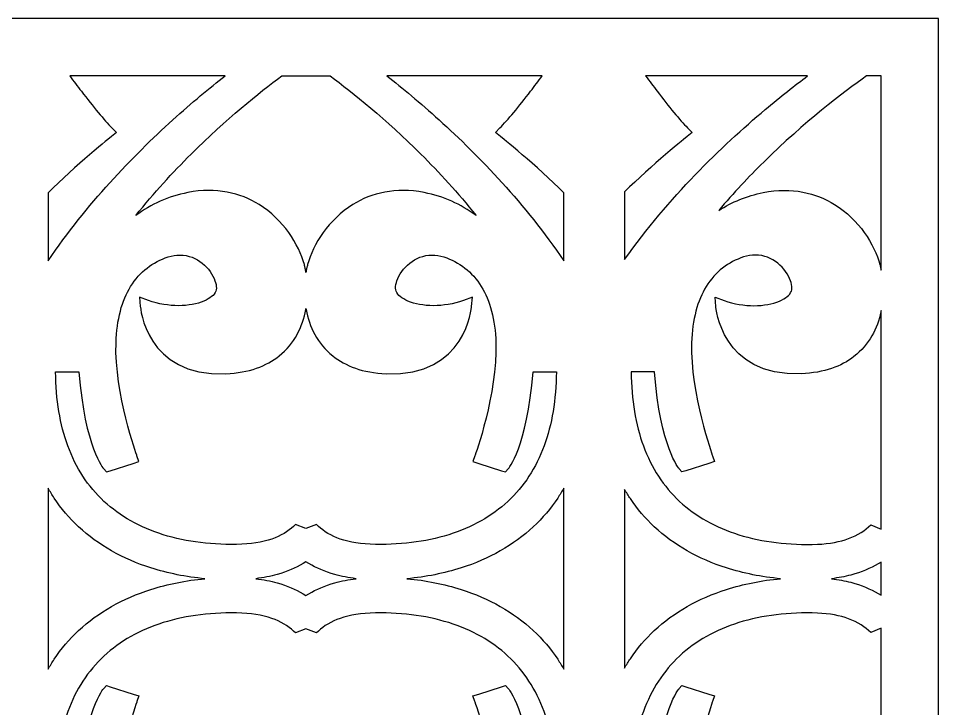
# Model space of a CAD drawing. Header units: centimetres. Extents: x -9.5 to 7.5, y -4.3 to 7.3.
# Drawn here: x -5.646 to -1.764, y 4.434 to 7.346 of the extents above; entities that cross this region are included whole.
import ezdxf

# ---------------------------------------------------------------- set-up
doc = ezdxf.new("R2010")
doc.units = ezdxf.units.CM
doc.header["$MEASUREMENT"] = 0
doc.layers.add('layer 1', color=7, linetype='Continuous')

msp = doc.modelspace()

# ---------------------------------------------------------------- linework, layer by layer
at = {"layer": 'layer 1', "color": 30}
for points, knots in [([(-9.52854, 7.34613), (-9.52854, 7.34613), (-1.76417, 7.34613), (-1.76417, 7.34613), (-1.76417, 7.34613), (-1.76417, 7.34613), (-1.76417, -4.30043), (-1.76417, -4.30043), (-1.76417, -4.30043), (-1.76417, -4.30043), (-9.52854, -4.30043), (-9.52854, -4.30043), (-9.52854, -4.30043), (-9.52854, -4.30043), (-9.52854, 7.34613), (-9.52854, 7.34613)], [0, 0, 0, 0, 0.2, 0.2, 0.2, 0.2, 0.4, 0.4, 0.4, 0.4, 0.6, 0.6, 0.6, 0.6, 1, 1, 1, 1]), ([(-4.77409, 7.10349), (-4.8392, 7.0527), (-4.91472, 6.99045), (-4.99514, 6.91775), (-4.99514, 6.91775), (-5.16542, 6.76383), (-5.35795, 6.56283), (-5.52085, 6.32396), (-5.52085, 6.32396), (-5.52085, 6.32396), (-5.52085, 6.6105), (-5.52085, 6.6105), (-5.52085, 6.6105), (-5.40978, 6.72288), (-5.25399, 6.8476), (-5.25353, 6.84797), (-5.25353, 6.84797), (-5.25353, 6.84797), (-5.23211, 6.86519), (-5.23211, 6.86519), (-5.23211, 6.86519), (-5.23211, 6.86519), (-5.25152, 6.88443), (-5.25152, 6.88443), (-5.25152, 6.88443), (-5.28403, 6.91666), (-5.33104, 6.97422), (-5.38083, 7.03886), (-5.38083, 7.03886), (-5.39703, 7.05989), (-5.41349, 7.08164), (-5.42983, 7.10349), (-5.42983, 7.10349), (-5.42983, 7.10349), (-4.77409, 7.10349), (-4.77409, 7.10349)], [0, 0, 0, 0, 0.1, 0.1, 0.1, 0.1, 0.2, 0.2, 0.2, 0.2, 0.3, 0.3, 0.3, 0.3, 0.4, 0.4, 0.4, 0.4, 0.5, 0.5, 0.5, 0.5, 0.6, 0.6, 0.6, 0.6, 0.7, 0.7, 0.7, 0.7, 0.8, 0.8, 0.8, 0.8, 1, 1, 1, 1]), ([(-4.43317, 6.2747), (-4.43317, 6.2747), (-4.43267, 6.27907), (-4.43267, 6.27907), (-4.43267, 6.27907), (-4.43149, 6.28534), (-4.43053, 6.29012), (-4.42978, 6.29343), (-4.42978, 6.29343), (-4.42892, 6.29721), (-4.42776, 6.30185), (-4.42629, 6.30732), (-4.42629, 6.30732), (-4.40309, 6.39354), (-4.3378, 6.49737), (-4.23511, 6.56095), (-4.23511, 6.56095), (-4.15608, 6.60987), (-4.05516, 6.6353), (-3.93448, 6.61139), (-3.93448, 6.61139), (-3.85257, 6.59515), (-3.77898, 6.56202), (-3.71579, 6.51489), (-3.71579, 6.51489), (-3.79193, 6.60992), (-3.87115, 6.69636), (-3.94823, 6.77324), (-3.94823, 6.77324), (-4.09598, 6.92061), (-4.23576, 7.03285), (-4.33078, 7.10349), (-4.33078, 7.10349), (-4.33078, 7.10349), (-4.53556, 7.10349), (-4.53556, 7.10349), (-4.53556, 7.10349), (-4.63058, 7.03285), (-4.77036, 6.92061), (-4.91811, 6.77324), (-4.91811, 6.77324), (-4.99519, 6.69636), (-5.07441, 6.60992), (-5.15055, 6.51489), (-5.15055, 6.51489), (-5.08736, 6.56202), (-5.01377, 6.59515), (-4.93186, 6.61139), (-4.93186, 6.61139), (-4.81118, 6.6353), (-4.71026, 6.60987), (-4.63123, 6.56095), (-4.63123, 6.56095), (-4.52854, 6.49737), (-4.46325, 6.39354), (-4.44005, 6.30732), (-4.44005, 6.30732), (-4.43858, 6.30185), (-4.43742, 6.29721), (-4.43656, 6.29343), (-4.43656, 6.29343), (-4.43581, 6.29012), (-4.43485, 6.28534), (-4.43367, 6.27907), (-4.43367, 6.27907), (-4.43367, 6.27907), (-4.43317, 6.2747), (-4.43317, 6.2747)], [0, 0, 0, 0, 0.0555556, 0.0555556, 0.0555556, 0.0555556, 0.1111111, 0.1111111, 0.1111111, 0.1111111, 0.1666667, 0.1666667, 0.1666667, 0.1666667, 0.2222222, 0.2222222, 0.2222222, 0.2222222, 0.2777778, 0.2777778, 0.2777778, 0.2777778, 0.3333333, 0.3333333, 0.3333333, 0.3333333, 0.3888889, 0.3888889, 0.3888889, 0.3888889, 0.4444444, 0.4444444, 0.4444444, 0.4444444, 0.5, 0.5, 0.5, 0.5, 0.5555556, 0.5555556, 0.5555556, 0.5555556, 0.6111111, 0.6111111, 0.6111111, 0.6111111, 0.6666667, 0.6666667, 0.6666667, 0.6666667, 0.7222222, 0.7222222, 0.7222222, 0.7222222, 0.7777778, 0.7777778, 0.7777778, 0.7777778, 0.8333333, 0.8333333, 0.8333333, 0.8333333, 0.8888889, 0.8888889, 0.8888889, 0.8888889, 1, 1, 1, 1]), ([(-3.43652, 7.10349), (-3.45285, 7.08164), (-3.46931, 7.05989), (-3.48551, 7.03886), (-3.48551, 7.03886), (-3.5353, 6.97422), (-3.58231, 6.91666), (-3.61482, 6.88443), (-3.61482, 6.88443), (-3.61482, 6.88443), (-3.63423, 6.86519), (-3.63423, 6.86519), (-3.63423, 6.86519), (-3.63423, 6.86519), (-3.61281, 6.84797), (-3.61281, 6.84797), (-3.61281, 6.84797), (-3.61235, 6.8476), (-3.45656, 6.72288), (-3.34549, 6.6105), (-3.34549, 6.6105), (-3.34549, 6.6105), (-3.34549, 6.32396), (-3.34549, 6.32396), (-3.34549, 6.32396), (-3.50839, 6.56283), (-3.70092, 6.76383), (-3.8712, 6.91775), (-3.8712, 6.91775), (-3.95162, 6.99045), (-4.02714, 7.0527), (-4.09225, 7.10349), (-4.09225, 7.10349), (-4.09225, 7.10349), (-3.43652, 7.10349), (-3.43652, 7.10349)], [0, 0, 0, 0, 0.1, 0.1, 0.1, 0.1, 0.2, 0.2, 0.2, 0.2, 0.3, 0.3, 0.3, 0.3, 0.4, 0.4, 0.4, 0.4, 0.5, 0.5, 0.5, 0.5, 0.6, 0.6, 0.6, 0.6, 0.7, 0.7, 0.7, 0.7, 0.8, 0.8, 0.8, 0.8, 1, 1, 1, 1]), ([(-2.31691, 7.10349), (-2.36981, 7.06394), (-2.43042, 7.01652), (-2.49557, 6.96177), (-2.49557, 6.96177), (-2.68098, 6.80596), (-2.90321, 6.59077), (-3.08893, 6.32894), (-3.08893, 6.32894), (-3.08893, 6.32894), (-3.08893, 6.61396), (-3.08893, 6.61396), (-3.08893, 6.61396), (-2.97856, 6.72513), (-2.82524, 6.84761), (-2.82479, 6.84797), (-2.82479, 6.84797), (-2.82479, 6.84797), (-2.8033, 6.86517), (-2.8033, 6.86517), (-2.8033, 6.86517), (-2.8033, 6.86517), (-2.82288, 6.88453), (-2.82288, 6.88453), (-2.82288, 6.88453), (-2.85537, 6.91667), (-2.90193, 6.97406), (-2.95119, 7.03853), (-2.95119, 7.03853), (-2.96733, 7.05965), (-2.98375, 7.08152), (-3.00005, 7.10349), (-3.00005, 7.10349), (-3.00005, 7.10349), (-2.31691, 7.10349), (-2.31691, 7.10349)], [0, 0, 0, 0, 0.1, 0.1, 0.1, 0.1, 0.2, 0.2, 0.2, 0.2, 0.3, 0.3, 0.3, 0.3, 0.4, 0.4, 0.4, 0.4, 0.5, 0.5, 0.5, 0.5, 0.6, 0.6, 0.6, 0.6, 0.7, 0.7, 0.7, 0.7, 0.8, 0.8, 0.8, 0.8, 1, 1, 1, 1]), ([(-2.0068, 6.2835), (-2.0068, 6.2835), (-2.00741, 6.28846), (-2.00741, 6.28846), (-2.00741, 6.28846), (-2.00826, 6.29248), (-2.00897, 6.29567), (-2.00953, 6.29798), (-2.00953, 6.29798), (-2.01014, 6.30055), (-2.01094, 6.30364), (-2.01193, 6.30732), (-2.01193, 6.30732), (-2.03513, 6.39356), (-2.10027, 6.49742), (-2.20294, 6.561), (-2.20294, 6.561), (-2.2819, 6.6099), (-2.38281, 6.63529), (-2.50366, 6.61139), (-2.50366, 6.61139), (-2.57277, 6.59768), (-2.63593, 6.57197), (-2.69191, 6.53596), (-2.69191, 6.53596), (-2.62923, 6.6098), (-2.56494, 6.67805), (-2.5018, 6.74023), (-2.5018, 6.74023), (-2.33028, 6.90917), (-2.16715, 7.03341), (-2.0679, 7.10349), (-2.0679, 7.10349), (-2.0679, 7.10349), (-2.0068, 7.10349), (-2.0068, 7.10349), (-2.0068, 7.10349), (-2.0068, 7.10349), (-2.0068, 6.2835), (-2.0068, 6.2835)], [0, 0, 0, 0, 0.0909091, 0.0909091, 0.0909091, 0.0909091, 0.1818182, 0.1818182, 0.1818182, 0.1818182, 0.2727273, 0.2727273, 0.2727273, 0.2727273, 0.3636364, 0.3636364, 0.3636364, 0.3636364, 0.4545455, 0.4545455, 0.4545455, 0.4545455, 0.5454545, 0.5454545, 0.5454545, 0.5454545, 0.6363636, 0.6363636, 0.6363636, 0.6363636, 0.7272727, 0.7272727, 0.7272727, 0.7272727, 0.8181818, 0.8181818, 0.8181818, 0.8181818, 1, 1, 1, 1]), ([(-4.43317, 5.19396), (-4.43317, 5.19396), (-4.38913, 5.21127), (-4.38913, 5.21127), (-4.38913, 5.21127), (-4.36753, 5.18972), (-4.33947, 5.1701), (-4.30297, 5.15528), (-4.30297, 5.15528), (-4.26569, 5.14014), (-4.21952, 5.12999), (-4.16234, 5.12775), (-4.16234, 5.12775), (-4.16234, 5.12775), (-4.16244, 5.12775), (-4.16244, 5.12775), (-4.16244, 5.12775), (-4.04176, 5.1232), (-3.92967, 5.13715), (-3.83099, 5.16808), (-3.83099, 5.16808), (-3.73307, 5.19877), (-3.64817, 5.24619), (-3.58109, 5.30883), (-3.58109, 5.30883), (-3.51357, 5.3718), (-3.46264, 5.44996), (-3.42854, 5.54275), (-3.42854, 5.54275), (-3.3954, 5.63292), (-3.3781, 5.73703), (-3.37683, 5.85451), (-3.37683, 5.85451), (-3.37683, 5.85451), (-3.47527, 5.85451), (-3.47527, 5.85451), (-3.47527, 5.85451), (-3.50065, 5.53479), (-3.57974, 5.44604), (-3.57998, 5.44577), (-3.57998, 5.44577), (-3.57998, 5.44577), (-3.59118, 5.43278), (-3.59118, 5.43278), (-3.59118, 5.43278), (-3.59118, 5.43278), (-3.60766, 5.4381), (-3.60766, 5.4381), (-3.60766, 5.4381), (-3.60766, 5.4381), (-3.70395, 5.46915), (-3.70395, 5.46915), (-3.70395, 5.46915), (-3.70395, 5.46915), (-3.72867, 5.47712), (-3.72867, 5.47712), (-3.72867, 5.47712), (-3.72867, 5.47712), (-3.7202, 5.50085), (-3.7202, 5.50085), (-3.7202, 5.50085), (-3.71993, 5.50161), (-3.62545, 5.76399), (-3.63176, 5.97705), (-3.63176, 5.97705), (-3.63472, 6.07698), (-3.65707, 6.1558), (-3.69351, 6.21501), (-3.69351, 6.21501), (-3.73218, 6.27783), (-3.78703, 6.31884), (-3.85142, 6.33966), (-3.85142, 6.33966), (-3.86868, 6.34524), (-3.88524, 6.34774), (-3.90093, 6.34774), (-3.90093, 6.34774), (-3.93763, 6.34774), (-3.97001, 6.334), (-3.9955, 6.31373), (-3.9955, 6.31373), (-4.02142, 6.29311), (-4.04021, 6.26596), (-4.04928, 6.23957), (-4.04928, 6.23957), (-4.0531, 6.22849), (-4.05511, 6.21771), (-4.05511, 6.20785), (-4.05511, 6.20785), (-4.05511, 6.20336), (-4.05432, 6.19917), (-4.05282, 6.19528), (-4.05282, 6.19528), (-4.04652, 6.17899), (-4.02842, 6.16451), (-4.0027, 6.15357), (-4.0027, 6.15357), (-3.97389, 6.14133), (-3.9365, 6.13424), (-3.89522, 6.13424), (-3.89522, 6.13424), (-3.85485, 6.13424), (-3.81132, 6.14103), (-3.769, 6.15642), (-3.769, 6.15642), (-3.769, 6.15642), (-3.73118, 6.17016), (-3.73118, 6.17016), (-3.73118, 6.17016), (-3.73118, 6.17016), (-3.73439, 6.13123), (-3.73439, 6.13123), (-3.73439, 6.13123), (-3.73446, 6.13038), (-3.75535, 5.83371), (-4.0946, 5.84719), (-4.0946, 5.84719), (-4.19356, 5.85109), (-4.26685, 5.87977), (-4.32003, 5.92223), (-4.32003, 5.92223), (-4.38506, 5.97416), (-4.419, 6.046), (-4.43267, 6.11825), (-4.43267, 6.11825), (-4.43267, 6.11825), (-4.43317, 6.12272), (-4.43317, 6.12272), (-4.43317, 6.12272), (-4.43317, 6.12272), (-4.43367, 6.11825), (-4.43367, 6.11825), (-4.43367, 6.11825), (-4.44734, 6.046), (-4.48128, 5.97416), (-4.54631, 5.92223), (-4.54631, 5.92223), (-4.59949, 5.87977), (-4.67278, 5.85109), (-4.77174, 5.84719), (-4.77174, 5.84719), (-5.11099, 5.83371), (-5.13188, 6.13038), (-5.13195, 6.13123), (-5.13195, 6.13123), (-5.13195, 6.13123), (-5.13516, 6.17016), (-5.13516, 6.17016), (-5.13516, 6.17016), (-5.13516, 6.17016), (-5.09734, 6.15642), (-5.09734, 6.15642), (-5.09734, 6.15642), (-5.05502, 6.14103), (-5.01149, 6.13424), (-4.97112, 6.13424), (-4.97112, 6.13424), (-4.92984, 6.13424), (-4.89245, 6.14133), (-4.86364, 6.15357), (-4.86364, 6.15357), (-4.83792, 6.16451), (-4.81982, 6.17899), (-4.81352, 6.19528), (-4.81352, 6.19528), (-4.81202, 6.19917), (-4.81123, 6.20336), (-4.81123, 6.20785), (-4.81123, 6.20785), (-4.81123, 6.21771), (-4.81324, 6.22849), (-4.81706, 6.23957), (-4.81706, 6.23957), (-4.82613, 6.26596), (-4.84492, 6.29311), (-4.87084, 6.31373), (-4.87084, 6.31373), (-4.89633, 6.334), (-4.92871, 6.34774), (-4.96542, 6.34774), (-4.96542, 6.34774), (-4.9811, 6.34774), (-4.99766, 6.34524), (-5.01492, 6.33966), (-5.01492, 6.33966), (-5.07931, 6.31884), (-5.13416, 6.27783), (-5.17283, 6.21501), (-5.17283, 6.21501), (-5.20927, 6.1558), (-5.23163, 6.07698), (-5.23458, 5.97705), (-5.23458, 5.97705), (-5.24089, 5.76399), (-5.14642, 5.50161), (-5.14614, 5.50085), (-5.14614, 5.50085), (-5.14614, 5.50085), (-5.13767, 5.47712), (-5.13767, 5.47712), (-5.13767, 5.47712), (-5.13767, 5.47712), (-5.1624, 5.46915), (-5.1624, 5.46915), (-5.1624, 5.46915), (-5.1624, 5.46915), (-5.25868, 5.4381), (-5.25868, 5.4381), (-5.25868, 5.4381), (-5.25868, 5.4381), (-5.27516, 5.43278), (-5.27516, 5.43278), (-5.27516, 5.43278), (-5.27516, 5.43278), (-5.28636, 5.44577), (-5.28636, 5.44577), (-5.28636, 5.44577), (-5.2866, 5.44604), (-5.36569, 5.53479), (-5.39107, 5.85451), (-5.39107, 5.85451), (-5.39107, 5.85451), (-5.48951, 5.85451), (-5.48951, 5.85451), (-5.48951, 5.85451), (-5.48824, 5.73703), (-5.47094, 5.63292), (-5.4378, 5.54275), (-5.4378, 5.54275), (-5.4037, 5.44996), (-5.35277, 5.3718), (-5.28525, 5.30883), (-5.28525, 5.30883), (-5.21817, 5.24619), (-5.13327, 5.19877), (-5.03535, 5.16808), (-5.03535, 5.16808), (-4.93667, 5.13715), (-4.82458, 5.1232), (-4.7039, 5.12775), (-4.7039, 5.12775), (-4.7039, 5.12775), (-4.704, 5.12775), (-4.704, 5.12775), (-4.704, 5.12775), (-4.64682, 5.12999), (-4.60065, 5.14014), (-4.56337, 5.15528), (-4.56337, 5.15528), (-4.52687, 5.1701), (-4.49881, 5.18972), (-4.47721, 5.21127), (-4.47721, 5.21127), (-4.47721, 5.21127), (-4.43317, 5.19396), (-4.43317, 5.19396)], [0, 0, 0, 0, 0.0153846, 0.0153846, 0.0153846, 0.0153846, 0.0307692, 0.0307692, 0.0307692, 0.0307692, 0.0461538, 0.0461538, 0.0461538, 0.0461538, 0.0615385, 0.0615385, 0.0615385, 0.0615385, 0.0769231, 0.0769231, 0.0769231, 0.0769231, 0.0923077, 0.0923077, 0.0923077, 0.0923077, 0.1076923, 0.1076923, 0.1076923, 0.1076923, 0.1230769, 0.1230769, 0.1230769, 0.1230769, 0.1384615, 0.1384615, 0.1384615, 0.1384615, 0.1538462, 0.1538462, 0.1538462, 0.1538462, 0.1692308, 0.1692308, 0.1692308, 0.1692308, 0.1846154, 0.1846154, 0.1846154, 0.1846154, 0.2, 0.2, 0.2, 0.2, 0.2153846, 0.2153846, 0.2153846, 0.2153846, 0.2307692, 0.2307692, 0.2307692, 0.2307692, 0.2461538, 0.2461538, 0.2461538, 0.2461538, 0.2615385, 0.2615385, 0.2615385, 0.2615385, 0.2769231, 0.2769231, 0.2769231, 0.2769231, 0.2923077, 0.2923077, 0.2923077, 0.2923077, 0.3076923, 0.3076923, 0.3076923, 0.3076923, 0.3230769, 0.3230769, 0.3230769, 0.3230769, 0.3384615, 0.3384615, 0.3384615, 0.3384615, 0.3538462, 0.3538462, 0.3538462, 0.3538462, 0.3692308, 0.3692308, 0.3692308, 0.3692308, 0.3846154, 0.3846154, 0.3846154, 0.3846154, 0.4, 0.4, 0.4, 0.4, 0.4153846, 0.4153846, 0.4153846, 0.4153846, 0.4307692, 0.4307692, 0.4307692, 0.4307692, 0.4461538, 0.4461538, 0.4461538, 0.4461538, 0.4615385, 0.4615385, 0.4615385, 0.4615385, 0.4769231, 0.4769231, 0.4769231, 0.4769231, 0.4923077, 0.4923077, 0.4923077, 0.4923077, 0.5076923, 0.5076923, 0.5076923, 0.5076923, 0.5230769, 0.5230769, 0.5230769, 0.5230769, 0.5384615, 0.5384615, 0.5384615, 0.5384615, 0.5538462, 0.5538462, 0.5538462, 0.5538462, 0.5692308, 0.5692308, 0.5692308, 0.5692308, 0.5846154, 0.5846154, 0.5846154, 0.5846154, 0.6, 0.6, 0.6, 0.6, 0.6153846, 0.6153846, 0.6153846, 0.6153846, 0.6307692, 0.6307692, 0.6307692, 0.6307692, 0.6461538, 0.6461538, 0.6461538, 0.6461538, 0.6615385, 0.6615385, 0.6615385, 0.6615385, 0.6769231, 0.6769231, 0.6769231, 0.6769231, 0.6923077, 0.6923077, 0.6923077, 0.6923077, 0.7076923, 0.7076923, 0.7076923, 0.7076923, 0.7230769, 0.7230769, 0.7230769, 0.7230769, 0.7384615, 0.7384615, 0.7384615, 0.7384615, 0.7538462, 0.7538462, 0.7538462, 0.7538462, 0.7692308, 0.7692308, 0.7692308, 0.7692308, 0.7846154, 0.7846154, 0.7846154, 0.7846154, 0.8, 0.8, 0.8, 0.8, 0.8153846, 0.8153846, 0.8153846, 0.8153846, 0.8307692, 0.8307692, 0.8307692, 0.8307692, 0.8461538, 0.8461538, 0.8461538, 0.8461538, 0.8615385, 0.8615385, 0.8615385, 0.8615385, 0.8769231, 0.8769231, 0.8769231, 0.8769231, 0.8923077, 0.8923077, 0.8923077, 0.8923077, 0.9076923, 0.9076923, 0.9076923, 0.9076923, 0.9230769, 0.9230769, 0.9230769, 0.9230769, 0.9384615, 0.9384615, 0.9384615, 0.9384615, 0.9538462, 0.9538462, 0.9538462, 0.9538462, 0.9692308, 0.9692308, 0.9692308, 0.9692308, 1, 1, 1, 1]), ([(-2.0068, 5.19188), (-2.0068, 5.19188), (-2.05064, 5.20939), (-2.05064, 5.20939), (-2.05064, 5.20939), (-2.07391, 5.18669), (-2.10448, 5.16627), (-2.14462, 5.1515), (-2.14462, 5.1515), (-2.18004, 5.13846), (-2.22305, 5.12979), (-2.27526, 5.12775), (-2.27526, 5.12775), (-2.27526, 5.12775), (-2.27516, 5.12775), (-2.27516, 5.12775), (-2.27516, 5.12775), (-2.39582, 5.1232), (-2.50793, 5.13714), (-2.60668, 5.16807), (-2.60668, 5.16807), (-2.7047, 5.19877), (-2.78975, 5.24619), (-2.85705, 5.30883), (-2.85705, 5.30883), (-2.9245, 5.37183), (-2.97545, 5.45006), (-3.00958, 5.54293), (-3.00958, 5.54293), (-3.0427, 5.63307), (-3.06004, 5.73711), (-3.06131, 5.85451), (-3.06131, 5.85451), (-3.06131, 5.85451), (-2.96288, 5.85451), (-2.96288, 5.85451), (-2.96288, 5.85451), (-2.93755, 5.53476), (-2.8584, 5.44604), (-2.85816, 5.44577), (-2.85816, 5.44577), (-2.85816, 5.44577), (-2.84696, 5.43278), (-2.84696, 5.43278), (-2.84696, 5.43278), (-2.84696, 5.43278), (-2.83047, 5.4381), (-2.83047, 5.4381), (-2.83047, 5.4381), (-2.83047, 5.4381), (-2.73419, 5.46915), (-2.73419, 5.46915), (-2.73419, 5.46915), (-2.73419, 5.46915), (-2.70947, 5.47712), (-2.70947, 5.47712), (-2.70947, 5.47712), (-2.70947, 5.47712), (-2.71794, 5.50085), (-2.71794, 5.50085), (-2.71794, 5.50085), (-2.71821, 5.50161), (-2.81268, 5.76399), (-2.80638, 5.97705), (-2.80638, 5.97705), (-2.80342, 6.07698), (-2.78107, 6.1558), (-2.74463, 6.21501), (-2.74463, 6.21501), (-2.70596, 6.27783), (-2.65111, 6.31884), (-2.58671, 6.33966), (-2.58671, 6.33966), (-2.56947, 6.34524), (-2.55292, 6.34774), (-2.53724, 6.34774), (-2.53724, 6.34774), (-2.50057, 6.34774), (-2.46819, 6.33401), (-2.44272, 6.31374), (-2.44272, 6.31374), (-2.41681, 6.29313), (-2.39802, 6.26599), (-2.38894, 6.2396), (-2.38894, 6.2396), (-2.38512, 6.2285), (-2.3831, 6.21771), (-2.3831, 6.20785), (-2.3831, 6.20785), (-2.3831, 6.20336), (-2.38389, 6.19917), (-2.3854, 6.19528), (-2.3854, 6.19528), (-2.3917, 6.17899), (-2.4098, 6.16451), (-2.43552, 6.15357), (-2.43552, 6.15357), (-2.46432, 6.14133), (-2.50171, 6.13424), (-2.543, 6.13424), (-2.543, 6.13424), (-2.58337, 6.13424), (-2.6269, 6.14103), (-2.66921, 6.15642), (-2.66921, 6.15642), (-2.66921, 6.15642), (-2.70703, 6.17016), (-2.70703, 6.17016), (-2.70703, 6.17016), (-2.70703, 6.17016), (-2.70382, 6.13123), (-2.70382, 6.13123), (-2.70382, 6.13123), (-2.70375, 6.13038), (-2.68287, 5.83371), (-2.34354, 5.84719), (-2.34354, 5.84719), (-2.2466, 5.85101), (-2.17433, 5.87854), (-2.12149, 5.91947), (-2.12149, 5.91947), (-2.05721, 5.96927), (-2.02249, 6.03839), (-2.00741, 6.10876), (-2.00741, 6.10876), (-2.00741, 6.10876), (-2.0068, 6.11382), (-2.0068, 6.11382), (-2.0068, 6.11382), (-2.0068, 6.11382), (-2.0068, 5.19188), (-2.0068, 5.19188)], [0, 0, 0, 0, 0.0294118, 0.0294118, 0.0294118, 0.0294118, 0.0588235, 0.0588235, 0.0588235, 0.0588235, 0.0882353, 0.0882353, 0.0882353, 0.0882353, 0.1176471, 0.1176471, 0.1176471, 0.1176471, 0.1470588, 0.1470588, 0.1470588, 0.1470588, 0.1764706, 0.1764706, 0.1764706, 0.1764706, 0.2058824, 0.2058824, 0.2058824, 0.2058824, 0.2352941, 0.2352941, 0.2352941, 0.2352941, 0.2647059, 0.2647059, 0.2647059, 0.2647059, 0.2941176, 0.2941176, 0.2941176, 0.2941176, 0.3235294, 0.3235294, 0.3235294, 0.3235294, 0.3529412, 0.3529412, 0.3529412, 0.3529412, 0.3823529, 0.3823529, 0.3823529, 0.3823529, 0.4117647, 0.4117647, 0.4117647, 0.4117647, 0.4411765, 0.4411765, 0.4411765, 0.4411765, 0.4705882, 0.4705882, 0.4705882, 0.4705882, 0.5, 0.5, 0.5, 0.5, 0.5294118, 0.5294118, 0.5294118, 0.5294118, 0.5588235, 0.5588235, 0.5588235, 0.5588235, 0.5882353, 0.5882353, 0.5882353, 0.5882353, 0.6176471, 0.6176471, 0.6176471, 0.6176471, 0.6470588, 0.6470588, 0.6470588, 0.6470588, 0.6764706, 0.6764706, 0.6764706, 0.6764706, 0.7058824, 0.7058824, 0.7058824, 0.7058824, 0.7352941, 0.7352941, 0.7352941, 0.7352941, 0.7647059, 0.7647059, 0.7647059, 0.7647059, 0.7941176, 0.7941176, 0.7941176, 0.7941176, 0.8235294, 0.8235294, 0.8235294, 0.8235294, 0.8529412, 0.8529412, 0.8529412, 0.8529412, 0.8823529, 0.8823529, 0.8823529, 0.8823529, 0.9117647, 0.9117647, 0.9117647, 0.9117647, 0.9411765, 0.9411765, 0.9411765, 0.9411765, 1, 1, 1, 1]), ([(-4.8592, 4.98255), (-4.93973, 4.97525), (-5.01621, 4.96002), (-5.08742, 4.93725), (-5.08742, 4.93725), (-5.20547, 4.89952), (-5.309, 4.84101), (-5.39237, 4.76363), (-5.39237, 4.76363), (-5.43167, 4.7271), (-5.46582, 4.6865), (-5.49529, 4.64231), (-5.49529, 4.64231), (-5.50422, 4.62892), (-5.51274, 4.61518), (-5.52085, 4.60112), (-5.52085, 4.60112), (-5.52085, 4.60112), (-5.52085, 4.97848), (-5.52085, 4.97848), (-5.52085, 4.97848), (-5.52085, 4.97848), (-5.52085, 4.98661), (-5.52085, 4.98661), (-5.52085, 4.98661), (-5.52085, 4.98661), (-5.52085, 5.36397), (-5.52085, 5.36397), (-5.52085, 5.36397), (-5.51274, 5.34991), (-5.50422, 5.33617), (-5.49529, 5.32277), (-5.49529, 5.32277), (-5.46582, 5.27859), (-5.43167, 5.23798), (-5.39237, 5.20146), (-5.39237, 5.20146), (-5.309, 5.12407), (-5.20547, 5.06557), (-5.08742, 5.02783), (-5.08742, 5.02783), (-5.01621, 5.00507), (-4.93973, 4.98984), (-4.8592, 4.98255)], [0, 0, 0, 0, 0.0833333, 0.0833333, 0.0833333, 0.0833333, 0.1666667, 0.1666667, 0.1666667, 0.1666667, 0.25, 0.25, 0.25, 0.25, 0.3333333, 0.3333333, 0.3333333, 0.3333333, 0.4166667, 0.4166667, 0.4166667, 0.4166667, 0.5, 0.5, 0.5, 0.5, 0.5833333, 0.5833333, 0.5833333, 0.5833333, 0.6666667, 0.6666667, 0.6666667, 0.6666667, 0.75, 0.75, 0.75, 0.75, 0.8333333, 0.8333333, 0.8333333, 0.8333333, 1, 1, 1, 1]), ([(-3.34549, 4.97848), (-3.34549, 4.97848), (-3.34549, 4.60112), (-3.34549, 4.60112), (-3.34549, 4.60112), (-3.3536, 4.61518), (-3.36212, 4.62892), (-3.37105, 4.64231), (-3.37105, 4.64231), (-3.40052, 4.6865), (-3.43467, 4.7271), (-3.47397, 4.76363), (-3.47397, 4.76363), (-3.55734, 4.84101), (-3.66087, 4.89952), (-3.77892, 4.93725), (-3.77892, 4.93725), (-3.85013, 4.96002), (-3.92662, 4.97525), (-4.00714, 4.98255), (-4.00714, 4.98255), (-3.92662, 4.98984), (-3.85013, 5.00507), (-3.77892, 5.02783), (-3.77892, 5.02783), (-3.66087, 5.06557), (-3.55734, 5.12407), (-3.47397, 5.20146), (-3.47397, 5.20146), (-3.43467, 5.23798), (-3.40052, 5.27859), (-3.37105, 5.32277), (-3.37105, 5.32277), (-3.36212, 5.33617), (-3.3536, 5.34991), (-3.34549, 5.36397), (-3.34549, 5.36397), (-3.34549, 5.36397), (-3.34549, 4.98661), (-3.34549, 4.98661), (-3.34549, 4.98661), (-3.34549, 4.98661), (-3.34549, 4.97848), (-3.34549, 4.97848)], [0, 0, 0, 0, 0.0833333, 0.0833333, 0.0833333, 0.0833333, 0.1666667, 0.1666667, 0.1666667, 0.1666667, 0.25, 0.25, 0.25, 0.25, 0.3333333, 0.3333333, 0.3333333, 0.3333333, 0.4166667, 0.4166667, 0.4166667, 0.4166667, 0.5, 0.5, 0.5, 0.5, 0.5833333, 0.5833333, 0.5833333, 0.5833333, 0.6666667, 0.6666667, 0.6666667, 0.6666667, 0.75, 0.75, 0.75, 0.75, 0.8333333, 0.8333333, 0.8333333, 0.8333333, 1, 1, 1, 1]), ([(-2.43062, 4.98255), (-2.51127, 4.97525), (-2.58785, 4.96), (-2.65911, 4.93724), (-2.65911, 4.93724), (-2.7772, 4.89949), (-2.88064, 4.841), (-2.9637, 4.76363), (-2.9637, 4.76363), (-3.002, 4.72807), (-3.03537, 4.68833), (-3.06437, 4.64498), (-3.06437, 4.64498), (-3.07294, 4.63217), (-3.08112, 4.61906), (-3.08893, 4.60567), (-3.08893, 4.60567), (-3.08893, 4.60567), (-3.08893, 4.96171), (-3.08893, 4.96171), (-3.08893, 4.96171), (-3.08893, 4.96171), (-3.08893, 4.97848), (-3.08893, 4.97848), (-3.08893, 4.97848), (-3.08893, 4.97848), (-3.08893, 4.98661), (-3.08893, 4.98661), (-3.08893, 4.98661), (-3.08893, 4.98661), (-3.08893, 5.00338), (-3.08893, 5.00338), (-3.08893, 5.00338), (-3.08893, 5.00338), (-3.08893, 5.35942), (-3.08893, 5.35942), (-3.08893, 5.35942), (-3.08112, 5.34602), (-3.07294, 5.33291), (-3.06437, 5.32011), (-3.06437, 5.32011), (-3.03537, 5.27676), (-3.002, 5.23702), (-2.9637, 5.20146), (-2.9637, 5.20146), (-2.88064, 5.12409), (-2.7772, 5.0656), (-2.65911, 5.02785), (-2.65911, 5.02785), (-2.58785, 5.00508), (-2.51127, 4.98984), (-2.43062, 4.98255)], [0, 0, 0, 0, 0.0714286, 0.0714286, 0.0714286, 0.0714286, 0.1428571, 0.1428571, 0.1428571, 0.1428571, 0.2142857, 0.2142857, 0.2142857, 0.2142857, 0.2857143, 0.2857143, 0.2857143, 0.2857143, 0.3571429, 0.3571429, 0.3571429, 0.3571429, 0.4285714, 0.4285714, 0.4285714, 0.4285714, 0.5, 0.5, 0.5, 0.5, 0.5714286, 0.5714286, 0.5714286, 0.5714286, 0.6428571, 0.6428571, 0.6428571, 0.6428571, 0.7142857, 0.7142857, 0.7142857, 0.7142857, 0.7857143, 0.7857143, 0.7857143, 0.7857143, 0.8571429, 0.8571429, 0.8571429, 0.8571429, 1, 1, 1, 1]), ([(-4.22131, 4.98255), (-4.25389, 4.97875), (-4.28388, 4.97273), (-4.31146, 4.96494), (-4.31146, 4.96494), (-4.35362, 4.95306), (-4.38979, 4.93712), (-4.42083, 4.91875), (-4.42083, 4.91875), (-4.42083, 4.91875), (-4.43317, 4.91144), (-4.43317, 4.91144), (-4.43317, 4.91144), (-4.43317, 4.91144), (-4.44551, 4.91875), (-4.44551, 4.91875), (-4.44551, 4.91875), (-4.47655, 4.93712), (-4.51272, 4.95306), (-4.55488, 4.96494), (-4.55488, 4.96494), (-4.58246, 4.97273), (-4.61245, 4.97875), (-4.64504, 4.98255), (-4.64504, 4.98255), (-4.61245, 4.98635), (-4.58246, 4.99236), (-4.55488, 5.00014), (-4.55488, 5.00014), (-4.51272, 5.01202), (-4.47655, 5.02796), (-4.44551, 5.04634), (-4.44551, 5.04634), (-4.44551, 5.04634), (-4.43317, 5.05365), (-4.43317, 5.05365), (-4.43317, 5.05365), (-4.43317, 5.05365), (-4.42083, 5.04634), (-4.42083, 5.04634), (-4.42083, 5.04634), (-4.38979, 5.02796), (-4.35362, 5.01202), (-4.31146, 5.00014), (-4.31146, 5.00014), (-4.28388, 4.99236), (-4.25389, 4.98635), (-4.22131, 4.98255)], [0, 0, 0, 0, 0.0769231, 0.0769231, 0.0769231, 0.0769231, 0.1538462, 0.1538462, 0.1538462, 0.1538462, 0.2307692, 0.2307692, 0.2307692, 0.2307692, 0.3076923, 0.3076923, 0.3076923, 0.3076923, 0.3846154, 0.3846154, 0.3846154, 0.3846154, 0.4615385, 0.4615385, 0.4615385, 0.4615385, 0.5384615, 0.5384615, 0.5384615, 0.5384615, 0.6153846, 0.6153846, 0.6153846, 0.6153846, 0.6923077, 0.6923077, 0.6923077, 0.6923077, 0.7692308, 0.7692308, 0.7692308, 0.7692308, 0.8461538, 0.8461538, 0.8461538, 0.8461538, 1, 1, 1, 1]), ([(-2.0068, 4.91282), (-2.0068, 4.91282), (-2.01924, 4.92009), (-2.01924, 4.92009), (-2.01924, 4.92009), (-2.05187, 4.93915), (-2.08999, 4.95549), (-2.13447, 4.96726), (-2.13447, 4.96726), (-2.15963, 4.97392), (-2.18683, 4.97913), (-2.2162, 4.98255), (-2.2162, 4.98255), (-2.18683, 4.98597), (-2.15963, 4.99117), (-2.13447, 4.99783), (-2.13447, 4.99783), (-2.08999, 5.0096), (-2.05187, 5.02594), (-2.01924, 5.045), (-2.01924, 5.045), (-2.01924, 5.045), (-2.0068, 5.05227), (-2.0068, 5.05227), (-2.0068, 5.05227), (-2.0068, 5.05227), (-2.0068, 4.91282), (-2.0068, 4.91282)], [0, 0, 0, 0, 0.125, 0.125, 0.125, 0.125, 0.25, 0.25, 0.25, 0.25, 0.375, 0.375, 0.375, 0.375, 0.5, 0.5, 0.5, 0.5, 0.625, 0.625, 0.625, 0.625, 0.75, 0.75, 0.75, 0.75, 1, 1, 1, 1]), ([(-4.43317, 4.77113), (-4.43317, 4.77113), (-4.38913, 4.75381), (-4.38913, 4.75381), (-4.38913, 4.75381), (-4.36753, 4.77537), (-4.33947, 4.79498), (-4.30297, 4.8098), (-4.30297, 4.8098), (-4.26569, 4.82494), (-4.21952, 4.83511), (-4.16234, 4.83733), (-4.16234, 4.83733), (-4.16234, 4.83733), (-4.16244, 4.83733), (-4.16244, 4.83733), (-4.16244, 4.83733), (-4.04176, 4.84189), (-3.92967, 4.82794), (-3.83099, 4.79701), (-3.83099, 4.79701), (-3.73307, 4.76631), (-3.64817, 4.7189), (-3.58109, 4.65626), (-3.58109, 4.65626), (-3.51357, 4.59329), (-3.46264, 4.51511), (-3.42854, 4.42234), (-3.42854, 4.42234), (-3.3954, 4.33216), (-3.3781, 4.22806), (-3.37683, 4.11057), (-3.37683, 4.11057), (-3.37683, 4.11057), (-3.47527, 4.11057), (-3.47527, 4.11057), (-3.47527, 4.11057), (-3.50065, 4.4303), (-3.57974, 4.51905), (-3.57998, 4.51932), (-3.57998, 4.51932), (-3.57998, 4.51932), (-3.59118, 4.53231), (-3.59118, 4.53231), (-3.59118, 4.53231), (-3.59118, 4.53231), (-3.60766, 4.52699), (-3.60766, 4.52699), (-3.60766, 4.52699), (-3.60766, 4.52699), (-3.70395, 4.49594), (-3.70395, 4.49594), (-3.70395, 4.49594), (-3.70395, 4.49594), (-3.72867, 4.48796), (-3.72867, 4.48796), (-3.72867, 4.48796), (-3.72867, 4.48796), (-3.7202, 4.46424), (-3.7202, 4.46424), (-3.7202, 4.46424), (-3.71993, 4.46348), (-3.62545, 4.20108), (-3.63176, 3.98803), (-3.63176, 3.98803), (-3.63472, 3.88811), (-3.65707, 3.80928), (-3.69351, 3.75008), (-3.69351, 3.75008), (-3.73218, 3.68726), (-3.78703, 3.64624), (-3.85142, 3.62542), (-3.85142, 3.62542), (-3.86868, 3.61985), (-3.88524, 3.61735), (-3.90093, 3.61735), (-3.90093, 3.61735), (-3.93763, 3.61735), (-3.97001, 3.63108), (-3.9955, 3.65136), (-3.9955, 3.65136), (-4.02142, 3.67197), (-4.04021, 3.69912), (-4.04928, 3.72551), (-4.04928, 3.72551), (-4.0531, 3.7366), (-4.05511, 3.74738), (-4.05511, 3.75724), (-4.05511, 3.75724), (-4.05511, 3.76172), (-4.05432, 3.76592), (-4.05282, 3.76981), (-4.05282, 3.76981), (-4.04652, 3.7861), (-4.02842, 3.80058), (-4.0027, 3.81151), (-4.0027, 3.81151), (-3.97389, 3.82376), (-3.9365, 3.83084), (-3.89522, 3.83084), (-3.89522, 3.83084), (-3.85485, 3.83084), (-3.81132, 3.82405), (-3.769, 3.80867), (-3.769, 3.80867), (-3.769, 3.80867), (-3.73118, 3.79492), (-3.73118, 3.79492), (-3.73118, 3.79492), (-3.73118, 3.79492), (-3.73439, 3.83386), (-3.73439, 3.83386), (-3.73439, 3.83386), (-3.73446, 3.83471), (-3.75535, 4.13137), (-4.0946, 4.1179), (-4.0946, 4.1179), (-4.19356, 4.114), (-4.26685, 4.08532), (-4.32003, 4.04286), (-4.32003, 4.04286), (-4.38506, 3.99093), (-4.419, 3.91908), (-4.43267, 3.84684), (-4.43267, 3.84684), (-4.43267, 3.84684), (-4.43317, 3.84236), (-4.43317, 3.84236), (-4.43317, 3.84236), (-4.43317, 3.84236), (-4.43367, 3.84684), (-4.43367, 3.84684), (-4.43367, 3.84684), (-4.44734, 3.91908), (-4.48128, 3.99093), (-4.54631, 4.04286), (-4.54631, 4.04286), (-4.59949, 4.08532), (-4.67278, 4.114), (-4.77174, 4.1179), (-4.77174, 4.1179), (-5.11099, 4.13137), (-5.13188, 3.83471), (-5.13195, 3.83386), (-5.13195, 3.83386), (-5.13195, 3.83386), (-5.13516, 3.79492), (-5.13516, 3.79492), (-5.13516, 3.79492), (-5.13516, 3.79492), (-5.09734, 3.80867), (-5.09734, 3.80867), (-5.09734, 3.80867), (-5.05502, 3.82405), (-5.01149, 3.83084), (-4.97112, 3.83084), (-4.97112, 3.83084), (-4.92984, 3.83084), (-4.89245, 3.82376), (-4.86364, 3.81151), (-4.86364, 3.81151), (-4.83792, 3.80058), (-4.81982, 3.7861), (-4.81352, 3.76981), (-4.81352, 3.76981), (-4.81202, 3.76592), (-4.81123, 3.76172), (-4.81123, 3.75724), (-4.81123, 3.75724), (-4.81123, 3.74738), (-4.81324, 3.7366), (-4.81706, 3.72551), (-4.81706, 3.72551), (-4.82613, 3.69912), (-4.84492, 3.67197), (-4.87084, 3.65136), (-4.87084, 3.65136), (-4.89633, 3.63108), (-4.92871, 3.61735), (-4.96542, 3.61735), (-4.96542, 3.61735), (-4.9811, 3.61735), (-4.99766, 3.61985), (-5.01492, 3.62542), (-5.01492, 3.62542), (-5.07931, 3.64624), (-5.13416, 3.68726), (-5.17283, 3.75008), (-5.17283, 3.75008), (-5.20927, 3.80928), (-5.23163, 3.88811), (-5.23458, 3.98803), (-5.23458, 3.98803), (-5.24089, 4.20108), (-5.14642, 4.46348), (-5.14614, 4.46424), (-5.14614, 4.46424), (-5.14614, 4.46424), (-5.13767, 4.48796), (-5.13767, 4.48796), (-5.13767, 4.48796), (-5.13767, 4.48796), (-5.1624, 4.49594), (-5.1624, 4.49594), (-5.1624, 4.49594), (-5.1624, 4.49594), (-5.25868, 4.52699), (-5.25868, 4.52699), (-5.25868, 4.52699), (-5.25868, 4.52699), (-5.27516, 4.53231), (-5.27516, 4.53231), (-5.27516, 4.53231), (-5.27516, 4.53231), (-5.28636, 4.51932), (-5.28636, 4.51932), (-5.28636, 4.51932), (-5.2866, 4.51905), (-5.36569, 4.4303), (-5.39107, 4.11057), (-5.39107, 4.11057), (-5.39107, 4.11057), (-5.48951, 4.11057), (-5.48951, 4.11057), (-5.48951, 4.11057), (-5.48824, 4.22806), (-5.47094, 4.33216), (-5.4378, 4.42234), (-5.4378, 4.42234), (-5.4037, 4.51511), (-5.35277, 4.59329), (-5.28525, 4.65626), (-5.28525, 4.65626), (-5.21817, 4.7189), (-5.13327, 4.76631), (-5.03535, 4.79701), (-5.03535, 4.79701), (-4.93667, 4.82794), (-4.82458, 4.84189), (-4.7039, 4.83733), (-4.7039, 4.83733), (-4.7039, 4.83733), (-4.704, 4.83733), (-4.704, 4.83733), (-4.704, 4.83733), (-4.64682, 4.83511), (-4.60065, 4.82494), (-4.56337, 4.8098), (-4.56337, 4.8098), (-4.52687, 4.79498), (-4.49881, 4.77537), (-4.47721, 4.75381), (-4.47721, 4.75381), (-4.47721, 4.75381), (-4.43317, 4.77113), (-4.43317, 4.77113)], [0, 0, 0, 0, 0.0153846, 0.0153846, 0.0153846, 0.0153846, 0.0307692, 0.0307692, 0.0307692, 0.0307692, 0.0461538, 0.0461538, 0.0461538, 0.0461538, 0.0615385, 0.0615385, 0.0615385, 0.0615385, 0.0769231, 0.0769231, 0.0769231, 0.0769231, 0.0923077, 0.0923077, 0.0923077, 0.0923077, 0.1076923, 0.1076923, 0.1076923, 0.1076923, 0.1230769, 0.1230769, 0.1230769, 0.1230769, 0.1384615, 0.1384615, 0.1384615, 0.1384615, 0.1538462, 0.1538462, 0.1538462, 0.1538462, 0.1692308, 0.1692308, 0.1692308, 0.1692308, 0.1846154, 0.1846154, 0.1846154, 0.1846154, 0.2, 0.2, 0.2, 0.2, 0.2153846, 0.2153846, 0.2153846, 0.2153846, 0.2307692, 0.2307692, 0.2307692, 0.2307692, 0.2461538, 0.2461538, 0.2461538, 0.2461538, 0.2615385, 0.2615385, 0.2615385, 0.2615385, 0.2769231, 0.2769231, 0.2769231, 0.2769231, 0.2923077, 0.2923077, 0.2923077, 0.2923077, 0.3076923, 0.3076923, 0.3076923, 0.3076923, 0.3230769, 0.3230769, 0.3230769, 0.3230769, 0.3384615, 0.3384615, 0.3384615, 0.3384615, 0.3538462, 0.3538462, 0.3538462, 0.3538462, 0.3692308, 0.3692308, 0.3692308, 0.3692308, 0.3846154, 0.3846154, 0.3846154, 0.3846154, 0.4, 0.4, 0.4, 0.4, 0.4153846, 0.4153846, 0.4153846, 0.4153846, 0.4307692, 0.4307692, 0.4307692, 0.4307692, 0.4461538, 0.4461538, 0.4461538, 0.4461538, 0.4615385, 0.4615385, 0.4615385, 0.4615385, 0.4769231, 0.4769231, 0.4769231, 0.4769231, 0.4923077, 0.4923077, 0.4923077, 0.4923077, 0.5076923, 0.5076923, 0.5076923, 0.5076923, 0.5230769, 0.5230769, 0.5230769, 0.5230769, 0.5384615, 0.5384615, 0.5384615, 0.5384615, 0.5538462, 0.5538462, 0.5538462, 0.5538462, 0.5692308, 0.5692308, 0.5692308, 0.5692308, 0.5846154, 0.5846154, 0.5846154, 0.5846154, 0.6, 0.6, 0.6, 0.6, 0.6153846, 0.6153846, 0.6153846, 0.6153846, 0.6307692, 0.6307692, 0.6307692, 0.6307692, 0.6461538, 0.6461538, 0.6461538, 0.6461538, 0.6615385, 0.6615385, 0.6615385, 0.6615385, 0.6769231, 0.6769231, 0.6769231, 0.6769231, 0.6923077, 0.6923077, 0.6923077, 0.6923077, 0.7076923, 0.7076923, 0.7076923, 0.7076923, 0.7230769, 0.7230769, 0.7230769, 0.7230769, 0.7384615, 0.7384615, 0.7384615, 0.7384615, 0.7538462, 0.7538462, 0.7538462, 0.7538462, 0.7692308, 0.7692308, 0.7692308, 0.7692308, 0.7846154, 0.7846154, 0.7846154, 0.7846154, 0.8, 0.8, 0.8, 0.8, 0.8153846, 0.8153846, 0.8153846, 0.8153846, 0.8307692, 0.8307692, 0.8307692, 0.8307692, 0.8461538, 0.8461538, 0.8461538, 0.8461538, 0.8615385, 0.8615385, 0.8615385, 0.8615385, 0.8769231, 0.8769231, 0.8769231, 0.8769231, 0.8923077, 0.8923077, 0.8923077, 0.8923077, 0.9076923, 0.9076923, 0.9076923, 0.9076923, 0.9230769, 0.9230769, 0.9230769, 0.9230769, 0.9384615, 0.9384615, 0.9384615, 0.9384615, 0.9538462, 0.9538462, 0.9538462, 0.9538462, 0.9692308, 0.9692308, 0.9692308, 0.9692308, 1, 1, 1, 1]), ([(-2.05064, 4.7557), (-2.05064, 4.7557), (-2.0068, 4.77321), (-2.0068, 4.77321), (-2.0068, 4.77321), (-2.0068, 4.77321), (-2.0068, 3.85127), (-2.0068, 3.85127), (-2.0068, 3.85127), (-2.0068, 3.85127), (-2.00741, 3.85633), (-2.00741, 3.85633), (-2.00741, 3.85633), (-2.02249, 3.9267), (-2.05721, 3.99581), (-2.12149, 4.04562), (-2.12149, 4.04562), (-2.17433, 4.08655), (-2.2466, 4.11408), (-2.34354, 4.1179), (-2.34354, 4.1179), (-2.68287, 4.13137), (-2.70375, 3.83471), (-2.70382, 3.83386), (-2.70382, 3.83386), (-2.70382, 3.83386), (-2.70703, 3.79492), (-2.70703, 3.79492), (-2.70703, 3.79492), (-2.70703, 3.79492), (-2.66921, 3.80867), (-2.66921, 3.80867), (-2.66921, 3.80867), (-2.6269, 3.82405), (-2.58337, 3.83084), (-2.543, 3.83084), (-2.543, 3.83084), (-2.50171, 3.83084), (-2.46432, 3.82376), (-2.43552, 3.81151), (-2.43552, 3.81151), (-2.4098, 3.80058), (-2.3917, 3.7861), (-2.3854, 3.76981), (-2.3854, 3.76981), (-2.38389, 3.76592), (-2.3831, 3.76172), (-2.3831, 3.75724), (-2.3831, 3.75724), (-2.3831, 3.74737), (-2.38512, 3.73658), (-2.38894, 3.72549), (-2.38894, 3.72549), (-2.39802, 3.6991), (-2.41681, 3.67195), (-2.44272, 3.65135), (-2.44272, 3.65135), (-2.46819, 3.63108), (-2.50057, 3.61735), (-2.53724, 3.61735), (-2.53724, 3.61735), (-2.55292, 3.61735), (-2.56947, 3.61985), (-2.58671, 3.62542), (-2.58671, 3.62542), (-2.65111, 3.64624), (-2.70596, 3.68726), (-2.74463, 3.75008), (-2.74463, 3.75008), (-2.78107, 3.80928), (-2.80342, 3.88811), (-2.80638, 3.98803), (-2.80638, 3.98803), (-2.81268, 4.20108), (-2.71821, 4.46348), (-2.71794, 4.46424), (-2.71794, 4.46424), (-2.71794, 4.46424), (-2.70947, 4.48796), (-2.70947, 4.48796), (-2.70947, 4.48796), (-2.70947, 4.48796), (-2.73419, 4.49594), (-2.73419, 4.49594), (-2.73419, 4.49594), (-2.73419, 4.49594), (-2.83047, 4.52699), (-2.83047, 4.52699), (-2.83047, 4.52699), (-2.83047, 4.52699), (-2.84696, 4.53231), (-2.84696, 4.53231), (-2.84696, 4.53231), (-2.84696, 4.53231), (-2.85816, 4.51932), (-2.85816, 4.51932), (-2.85816, 4.51932), (-2.8584, 4.51905), (-2.93755, 4.43032), (-2.96288, 4.11057), (-2.96288, 4.11057), (-2.96288, 4.11057), (-3.06131, 4.11057), (-3.06131, 4.11057), (-3.06131, 4.11057), (-3.06004, 4.22798), (-3.0427, 4.33202), (-3.00958, 4.42216), (-3.00958, 4.42216), (-2.97545, 4.51503), (-2.9245, 4.59325), (-2.85705, 4.65626), (-2.85705, 4.65626), (-2.78975, 4.7189), (-2.7047, 4.76632), (-2.60668, 4.79702), (-2.60668, 4.79702), (-2.50793, 4.82794), (-2.39582, 4.84189), (-2.27516, 4.83733), (-2.27516, 4.83733), (-2.27516, 4.83733), (-2.27526, 4.83733), (-2.27526, 4.83733), (-2.27526, 4.83733), (-2.22305, 4.8353), (-2.18004, 4.82662), (-2.14462, 4.81359), (-2.14462, 4.81359), (-2.10448, 4.79881), (-2.07391, 4.7784), (-2.05064, 4.7557)], [0, 0, 0, 0, 0.0294118, 0.0294118, 0.0294118, 0.0294118, 0.0588235, 0.0588235, 0.0588235, 0.0588235, 0.0882353, 0.0882353, 0.0882353, 0.0882353, 0.1176471, 0.1176471, 0.1176471, 0.1176471, 0.1470588, 0.1470588, 0.1470588, 0.1470588, 0.1764706, 0.1764706, 0.1764706, 0.1764706, 0.2058824, 0.2058824, 0.2058824, 0.2058824, 0.2352941, 0.2352941, 0.2352941, 0.2352941, 0.2647059, 0.2647059, 0.2647059, 0.2647059, 0.2941176, 0.2941176, 0.2941176, 0.2941176, 0.3235294, 0.3235294, 0.3235294, 0.3235294, 0.3529412, 0.3529412, 0.3529412, 0.3529412, 0.3823529, 0.3823529, 0.3823529, 0.3823529, 0.4117647, 0.4117647, 0.4117647, 0.4117647, 0.4411765, 0.4411765, 0.4411765, 0.4411765, 0.4705882, 0.4705882, 0.4705882, 0.4705882, 0.5, 0.5, 0.5, 0.5, 0.5294118, 0.5294118, 0.5294118, 0.5294118, 0.5588235, 0.5588235, 0.5588235, 0.5588235, 0.5882353, 0.5882353, 0.5882353, 0.5882353, 0.6176471, 0.6176471, 0.6176471, 0.6176471, 0.6470588, 0.6470588, 0.6470588, 0.6470588, 0.6764706, 0.6764706, 0.6764706, 0.6764706, 0.7058824, 0.7058824, 0.7058824, 0.7058824, 0.7352941, 0.7352941, 0.7352941, 0.7352941, 0.7647059, 0.7647059, 0.7647059, 0.7647059, 0.7941176, 0.7941176, 0.7941176, 0.7941176, 0.8235294, 0.8235294, 0.8235294, 0.8235294, 0.8529412, 0.8529412, 0.8529412, 0.8529412, 0.8823529, 0.8823529, 0.8823529, 0.8823529, 0.9117647, 0.9117647, 0.9117647, 0.9117647, 0.9411765, 0.9411765, 0.9411765, 0.9411765, 1, 1, 1, 1])]:
    msp.add_open_spline(points, degree=3, knots=knots, dxfattribs=at)

doc.saveas('drawing.dxf')
